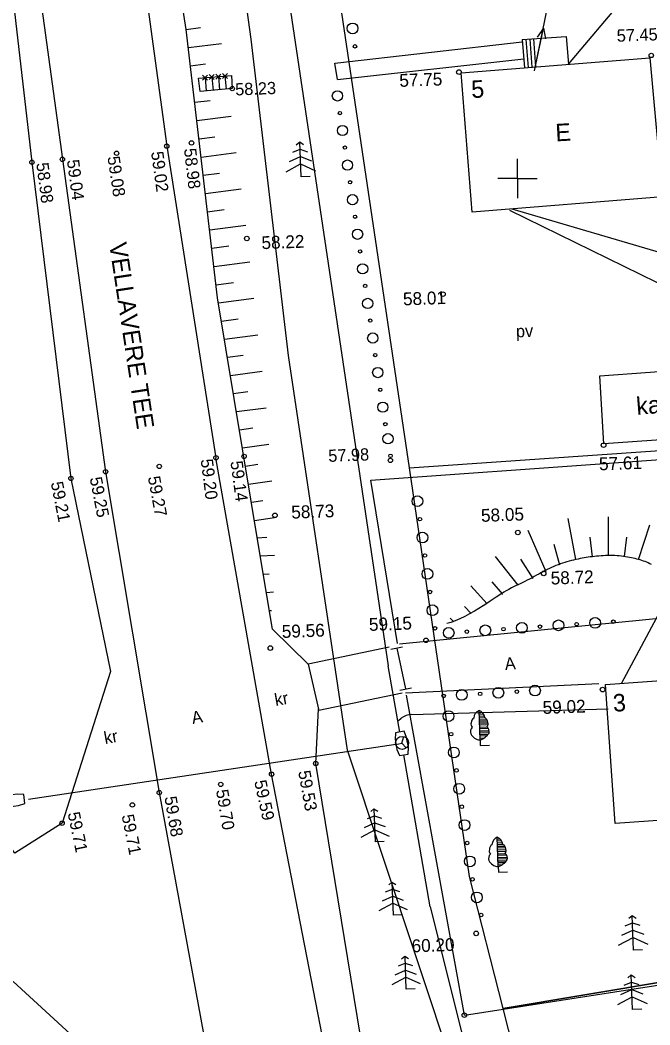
# Model space of a CAD drawing. Extents: x 641449 to 641928, y 6457349 to 6457815.
# Drawn here: x 641521.5 to 641557.6, y 6457651.6 to 6457709.1 of the extents above; entities that cross this region are included whole.
import ezdxf

# ---------------------------------------------------------------- set-up
doc = ezdxf.new("R2010")
doc.units = 0
for name, color, linetype in [('1', 7, 'Continuous'), ('12', 7, 'Continuous'), ('14', 7, 'Continuous'), ('15', 7, 'Continuous'), ('17', 7, 'Continuous'), ('2', 7, 'Continuous'), ('22', 7, 'Continuous'), ('28', 7, 'Continuous'), ('30', 7, 'Continuous'), ('40', 7, 'Continuous'), ('41', 7, 'Continuous'), ('42', 7, 'Continuous'), ('58', 7, 'Continuous'), ('59', 7, 'Continuous'), ('61', 7, 'Continuous'), ('7', 7, 'Continuous'), ('8', 7, 'Continuous')]:
    doc.layers.add(name, color=color, linetype=linetype)

# ---------------------------------------------------------------- blocks, each defined once
blk = doc.blocks.new('BH')
at = {"layer": '8'}
for centre, radius in [((0, 0), 29.3), ((99, 0), 9.59)]:
    blk.add_circle(centre, radius, dxfattribs=at)
blk = doc.blocks.new('BD')
at = {"layer": '8'}
for points in [[(-20, 175), (-1, 190), (20, 175)], [(50, 0), (0, 0), (0, 190)], [(-60, 85), (0, 110), (60, 85)], [(-40, 135), (0, 150), (40, 135)], [(-80, 30), (0, 70), (80, 30)]]:
    blk.add_lwpolyline(points, dxfattribs=at)
blk = doc.blocks.new('BL')
at = {"layer": '8'}
for p, q in [((0, 30), (0, 190)), ((0, 180), (15, 180)), ((0, 171), (22, 171)), ((0, 160), (28, 160)), ((0, 150), (30, 150)), ((0, 140), (40, 140)), ((44, 130), (0, 130)), ((0, 122), (47, 122)), ((46, 110), (0, 110)), ((0, 100), (41, 100)), ((48, 90), (0, 90)), ((0, 80), (52, 80)), ((52, 71), (0, 71)), ((0, 61), (46, 60)), ((35, 50), (0, 50)), ((0, 40), (21, 40)), ((0, 30), (0, 0)), ((0, 0), (50, 0))]:
    blk.add_line(p, q, dxfattribs=at)
for centre, radius, start, end in [((13, 149), 43, 107.592, 178.668), ((-17.9, 145.4), 48.1, 5.541, 68.199), ((-23, 116.4), 23.6, 158.614, 224.006), ((-17.5, 125.5), 27.5, 117.031, 181.042), ((12.5, 122.5), 32.6, 4.399, 57.529), ((25.8, 115.8), 21.2, 311.82, 25.56), ((-18.8, 75), 32.8, 130.365, 197.745), ((5.4, 90.9), 61.2, 205.076, 264.939), ((-27.5, 122.5), 96.5, 286.557, 323.427), ((18.8, 75), 32.8, 342.255, 49.635)]:
    blk.add_arc(centre, radius, start, end, dxfattribs=at)
blk = doc.blocks.new('MP_NOO')
at = {"layer": '12'}
for p, q in [((0.7, 250), (-24.1, 192.6)), ((0, 0), (0.7, 250)), ((0.7, 250), (25.2, 192.5))]:
    blk.add_line(p, q, dxfattribs=at)
blk = doc.blocks.new('KRTRIS')
at = {"layer": '61'}
for q in [(0, 112.5), (-112.5, 0), (112.5, 0), (0, -112.5)]:
    blk.add_line((0, 0), q, dxfattribs=at)

msp = doc.modelspace()

# ---------------------------------------------------------------- linework, layer by layer
at = {"layer": '1'}
for points in [[(641547.419, 6457698.075), (641546.78, 6457706.037), (641557.586, 6457706.903), (641558.31, 6457698.944)], [(641554.955, 6457684.807), (641554.716, 6457688.704), (641562.57, 6457689.275), (641562.866, 6457685.357)], [(641555.591, 6457663.076), (641555.044, 6457671.028), (641566.166, 6457671.837), (641566.764, 6457663.869)]]:
    msp.add_lwpolyline(points, close=True, dxfattribs=at)
at = {"layer": '12'}
msp.add_lwpolyline([(641550.984, 6457706.149), (641553.867, 6457720.213)], dxfattribs=at)
at = {"layer": '14'}
msp.add_line((641549.683, 6457698.255), (641561.172, 6457694.884), dxfattribs=at)
at = {"layer": '15'}
msp.add_line((641549.55, 6457698.179), (641562.909, 6457691.623), dxfattribs=at)
msp.add_lwpolyline([(641555.962, 6457671.095), (641563.588, 6457685.339), (641563.333, 6457690.885)], dxfattribs=at)
at = {"layer": '17'}
for p, q in [((641534.992, 6457723.106), (641542.604, 6457672.11)), ((641552.928, 6457706.53), (641556.824, 6457711.16)), ((641543.266, 6457668.319), (641542.604, 6457672.11)), ((641543.937, 6457669.317), (641555.205, 6457669.645)), ((641543.186, 6457668.979), (641543.354, 6457669.109)), ((641543.036, 6457667.61), (641522.017, 6457664.456)), ((641545.014, 6457658.317), (641543.494, 6457667.014)), ((641545.029, 6457658.247), (641554.544, 6457620.116))]:
    msp.add_line(p, q, dxfattribs=at)
for centre, start, end in [((641543.966, 6457668.318), 91.66676, 127.69077), ((641545.999, 6457658.489), 189.90958, 194.01212)]:
    msp.add_arc(centre, 1, start, end, dxfattribs=at)
at = {"layer": '2'}
for p, q in [((641550.273, 6457707.941), (641550.403, 6457706.327)), ((641550.49, 6457707.956), (641550.62, 6457706.344)), ((641550.708, 6457707.972), (641550.837, 6457706.362)), ((641550.917, 6457707.986), (641551.045, 6457706.379)), ((641531.743, 6457705.73), (641533.639, 6457705.892)), ((641531.981, 6457705.904), (641532.264, 6457705.621)), ((641531.981, 6457705.621), (641532.264, 6457705.904)), ((641532.36, 6457705.936), (641532.643, 6457705.654)), ((641532.36, 6457705.654), (641532.643, 6457705.936)), ((641532.739, 6457705.969), (641533.022, 6457705.686)), ((641532.739, 6457705.686), (641533.022, 6457705.969)), ((641533.118, 6457706.001), (641533.401, 6457705.718)), ((641533.118, 6457705.718), (641533.401, 6457706.001)), ((641533.26, 6457705.86), (641533.332, 6457705.107)), ((641533.639, 6457705.892), (641533.676, 6457705.14)), ((641531.831, 6457704.966), (641531.743, 6457705.73)), ((641532.122, 6457705.763), (641532.191, 6457705)), ((641532.502, 6457705.795), (641532.581, 6457705.037)), ((641532.881, 6457705.827), (641532.948, 6457705.071)), ((641533.676, 6457705.14), (641531.831, 6457704.966))]:
    msp.add_line(p, q, dxfattribs=at)
msp.add_lwpolyline([(641550.273, 6457707.941), (641552.801, 6457708.118), (641552.928, 6457706.53)], dxfattribs=at)
at = {"layer": '22'}
msp.add_lwpolyline([(641557.294, 6457635.151), (641548.361, 6457642.945), (641540.267, 6457667.271), (641536.888, 6457689.864), (641534.761, 6457707.957), (641532.226, 6457726.365), (641527.381, 6457740.521), (641524.453, 6457756.463), (641521.593, 6457773.977)], dxfattribs=at)
at = {"layer": '28'}
for p, q in [((641542.763, 6457673.058), (641543.432, 6457673.192)), ((641543.098, 6457673.125), (641543.601, 6457670.782)), ((641543.271, 6457670.72), (641543.931, 6457670.845)), ((641546.964, 6457652.116), (641543.651, 6457670.436)), ((641546.964, 6457652.116), (641587.357, 6457658.383))]:
    msp.add_line(p, q, dxfattribs=at)
msp.add_lwpolyline([(641543.13, 6457673.374), (641541.617, 6457682.739), (641569.434, 6457684.709), (641569.39, 6457686.655)], dxfattribs=at)
at = {"layer": '30'}
for p, q in [((641539.551, 6457706.597), (641550.284, 6457707.812)), ((641539.708, 6457705.651), (641539.551, 6457706.597)), ((641539.708, 6457705.651), (641550.362, 6457706.842)), ((641543.254, 6457673.359), (641559.66, 6457674.992)), ((641535.985, 6457674.21), (641538.015, 6457672.205)), ((641542.651, 6457673.171), (641538.015, 6457672.205)), ((641538.015, 6457672.205), (641538.637, 6457669.545)), ((641554.656, 6457671.07), (641543.593, 6457670.547)), ((641543.404, 6457670.533), (641538.639, 6457669.54))]:
    msp.add_line(p, q, dxfattribs=at)
for points in [[(641519.13, 6457735.296), (641521.718, 6457717.387), (641523.949, 6457701.09), (641526.427, 6457683.215), (641529.497, 6457664.852), (641532.535, 6457648.349), (641536.22, 6457631.833)], [(641517.567, 6457734.957), (641520.308, 6457717.153), (641522.21, 6457700.922), (641524.442, 6457682.833), (641526.7, 6457671.775), (641523.934, 6457663.101), (641521.232, 6457661.394), (641520.447, 6457662.491), (641513.15, 6457670.497)], [(641526.301, 6457727.728), (641527.706, 6457718.187), (641529.927, 6457701.845), (641532.745, 6457684.013)], [(641542.974, 6457633.319), (641539.099, 6457649.605), (641535.932, 6457665.904), (641532.745, 6457684.013)], [(641544.853, 6457633.849), (641541.201, 6457649.758), (641538.458, 6457666.518), (641538.616, 6457669.637)], [(641513.42, 6457655.764), (641521.131, 6457654.039), (641528.586, 6457647.195), (641533.382, 6457631.432), (641534.76, 6457611.52), (641535.617, 6457601.464), (641537.836, 6457596.784), (641545.855, 6457581.019), (641555.223, 6457563.578), (641565.189, 6457546.317), (641574.809, 6457530.523), (641575.558, 6457529.074)]]:
    msp.add_lwpolyline(points, dxfattribs=at)
at = {"layer": '40'}
msp.add_lwpolyline([(641543.817, 6457683.445), (641538.158, 6457721.548), (641576.908, 6457698.551)], dxfattribs=at)
for points in [[(641549.185, 6457652.496), (641547.257, 6457660.049), (641543.817, 6457683.445), (641577.753, 6457685.784), (641576.908, 6457698.551), (641593.872, 6457688.487), (641587.28, 6457658.876)], [(641575.233, 6457615.337), (641556.407, 6457624.1), (641549.185, 6457652.496), (641587.28, 6457658.876), (641584.853, 6457647.676), (641593.617, 6457644.055), (641587.331, 6457629.857)]]:
    msp.add_lwpolyline(points, close=True, dxfattribs=at)
at = {"layer": '42'}
for p, q in [((641531.867, 6457708.612), (641531.042, 6457708.506)), ((641533.061, 6457707.706), (641531.164, 6457707.462)), ((641532.135, 6457706.528), (641531.286, 6457706.419)), ((641532.403, 6457704.445), (641531.531, 6457704.333)), ((641533.621, 6457703.543), (641531.653, 6457703.289)), ((641532.671, 6457702.361), (641531.776, 6457702.246)), ((641533.901, 6457701.461), (641531.898, 6457701.203)), ((641532.939, 6457700.278), (641532.02, 6457700.16)), ((641534.182, 6457699.379), (641532.142, 6457699.117)), ((641533.207, 6457698.195), (641532.265, 6457698.073)), ((641534.449, 6457697.295), (641532.387, 6457697.03)), ((641533.475, 6457696.111), (641532.509, 6457695.987)), ((641534.682, 6457695.21), (641532.632, 6457694.941)), ((641533.749, 6457694.028), (641532.754, 6457693.898)), ((641534.915, 6457693.123), (641532.891, 6457692.856)), ((641534.023, 6457691.946), (641533.062, 6457691.819)), ((641535.149, 6457691.035), (641533.233, 6457690.783)), ((641534.297, 6457689.863), (641533.403, 6457689.746)), ((641535.383, 6457688.947), (641533.574, 6457688.709)), ((641534.571, 6457687.78), (641533.745, 6457687.672)), ((641535.61, 6457686.858), (641533.916, 6457686.635)), ((641534.845, 6457685.698), (641534.088, 6457685.591)), ((641535.773, 6457684.768), (641534.259, 6457684.554)), ((641535.139, 6457683.618), (641534.429, 6457683.518)), ((641535.937, 6457682.67), (641534.6, 6457682.481)), ((641535.432, 6457681.538), (641534.771, 6457681.445)), ((641536.1, 6457680.572), (641534.942, 6457680.408)), ((641555.201, 6457680.638), (641555.201, 6457678.417)), ((641552.88, 6457680.534), (641553.332, 6457678.183)), ((641557.571, 6457680.146), (641556.912, 6457678.177)), ((641535.656, 6457679.451), (641535.105, 6457679.416)), ((641550.593, 6457679.878), (641551.637, 6457677.503)), ((641554.154, 6457679.465), (641554.283, 6457678.35)), ((641556.248, 6457679.477), (641556.108, 6457678.36)), ((641552.094, 6457679.064), (641552.413, 6457677.882)), ((641536.095, 6457678.426), (641535.278, 6457678.375)), ((641548.72, 6457678.362), (641550.033, 6457676.716)), ((641553.594, 6457678.239), (641553.473, 6457678.214)), ((641553.713, 6457678.262), (641553.594, 6457678.239)), ((641553.83, 6457678.283), (641553.713, 6457678.262)), ((641553.946, 6457678.302), (641553.83, 6457678.283)), ((641554.061, 6457678.32), (641553.946, 6457678.302)), ((641554.176, 6457678.336), (641554.061, 6457678.32)), ((641554.293, 6457678.351), (641554.176, 6457678.336)), ((641554.412, 6457678.364), (641554.293, 6457678.351)), ((641554.534, 6457678.377), (641554.412, 6457678.364)), ((641554.659, 6457678.388), (641554.534, 6457678.377)), ((641554.788, 6457678.398), (641554.659, 6457678.388)), ((641554.918, 6457678.407), (641554.788, 6457678.398)), ((641555.051, 6457678.413), (641554.918, 6457678.407)), ((641555.183, 6457678.417), (641555.051, 6457678.413)), ((641555.316, 6457678.419), (641555.183, 6457678.417)), ((641555.448, 6457678.418), (641555.316, 6457678.419)), ((641555.578, 6457678.413), (641555.448, 6457678.418)), ((641555.705, 6457678.406), (641555.578, 6457678.413)), ((641555.83, 6457678.395), (641555.705, 6457678.406)), ((641555.953, 6457678.381), (641555.83, 6457678.395)), ((641556.073, 6457678.365), (641555.953, 6457678.381)), ((641556.19, 6457678.347), (641556.073, 6457678.365)), ((641556.305, 6457678.328), (641556.19, 6457678.347)), ((641556.417, 6457678.307), (641556.305, 6457678.328)), ((641556.526, 6457678.285), (641556.417, 6457678.307)), ((641556.633, 6457678.263), (641556.526, 6457678.285)), ((641556.738, 6457678.24), (641556.633, 6457678.263)), ((641556.84, 6457678.216), (641556.738, 6457678.24)), ((641550.186, 6457678.206), (641550.877, 6457677.107)), ((641551.837, 6457677.677), (641551.715, 6457677.618)), ((641551.959, 6457677.734), (641551.837, 6457677.677)), ((641552.082, 6457677.788), (641551.959, 6457677.734)), ((641552.206, 6457677.839), (641552.082, 6457677.788)), ((641552.331, 6457677.888), (641552.206, 6457677.839)), ((641552.456, 6457677.934), (641552.331, 6457677.888)), ((641552.583, 6457677.978), (641552.456, 6457677.934)), ((641552.71, 6457678.019), (641552.583, 6457677.978)), ((641552.839, 6457678.057), (641552.71, 6457678.019)), ((641552.967, 6457678.093), (641552.839, 6457678.057)), ((641553.095, 6457678.127), (641552.967, 6457678.093)), ((641553.223, 6457678.158), (641553.095, 6457678.127)), ((641553.349, 6457678.187), (641553.223, 6457678.158)), ((641553.473, 6457678.214), (641553.349, 6457678.187)), ((641556.939, 6457678.191), (641556.84, 6457678.216)), ((641557.037, 6457678.164), (641556.939, 6457678.191)), ((641557.132, 6457678.135), (641557.037, 6457678.164)), ((641557.225, 6457678.104), (641557.132, 6457678.135)), ((641557.317, 6457678.071), (641557.225, 6457678.104)), ((641557.406, 6457678.035), (641557.317, 6457678.071)), ((641557.495, 6457677.995), (641557.406, 6457678.035)), ((641557.584, 6457677.951), (641557.495, 6457677.995)), ((641557.674, 6457677.902), (641557.584, 6457677.951)), ((641535.788, 6457677.354), (641535.455, 6457677.334)), ((641550.839, 6457677.144), (641550.703, 6457677.072)), ((641550.97, 6457677.215), (641550.839, 6457677.144)), ((641551.099, 6457677.286), (641550.97, 6457677.215)), ((641551.224, 6457677.356), (641551.099, 6457677.286)), ((641551.348, 6457677.425), (641551.224, 6457677.356)), ((641551.471, 6457677.492), (641551.348, 6457677.425)), ((641551.593, 6457677.556), (641551.471, 6457677.492)), ((641551.715, 6457677.618), (641551.593, 6457677.556)), ((641547.329, 6457676.674), (641548.269, 6457675.644)), ((641548.529, 6457676.917), (641549.133, 6457676.218)), ((641549.657, 6457676.562), (641549.507, 6457676.483)), ((641549.81, 6457676.638), (641549.657, 6457676.562)), ((641549.963, 6457676.713), (641549.81, 6457676.638)), ((641550.117, 6457676.785), (641549.963, 6457676.713)), ((641550.037, 6457676.711), (641550.046, 6457676.7)), ((641550.269, 6457676.857), (641550.117, 6457676.785)), ((641550.418, 6457676.929), (641550.269, 6457676.857)), ((641550.563, 6457677), (641550.418, 6457676.929)), ((641550.703, 6457677.072), (641550.563, 6457677)), ((641536.04, 6457676.318), (641535.632, 6457676.292)), ((641549.219, 6457676.316), (641549.123, 6457676.254)), ((641549.135, 6457676.216), (641549.149, 6457676.2)), ((641549.361, 6457676.401), (641549.219, 6457676.316)), ((641549.507, 6457676.483), (641549.361, 6457676.401)), ((641546.979, 6457675.5), (641547.348, 6457675.109)), ((641535.919, 6457675.258), (641535.808, 6457675.251)), ((641546.157, 6457674.84), (641546.358, 6457674.629))]:
    msp.add_line(p, q, dxfattribs=at)
for points in [[(641535.985, 6457674.21), (641535.212, 6457678.766), (641532.84, 6457693.168), (641531.041, 6457708.511), (641528.462, 6457725.044)], [(641549.085, 6457676.23), (641549.078, 6457676.225), (641548.935, 6457676.13), (641548.784, 6457676.028), (641548.623, 6457675.918), (641548.448, 6457675.8), (641548.254, 6457675.672), (641548.038, 6457675.534), (641547.797, 6457675.386), (641547.537, 6457675.233), (641547.264, 6457675.08), (641546.987, 6457674.934), (641546.71, 6457674.8), (641546.443, 6457674.684), (641546.19, 6457674.593), (641545.96, 6457674.532)]]:
    msp.add_lwpolyline(points, dxfattribs=at)
at = {"layer": '59'}
for centre, radius in [((641557.666, 6457707.033), 0.125), ((641546.652, 6457706.081), 0.131), ((641533.676, 6457705.14), 0.125), ((641529.927, 6457701.845), 0.125), ((641531.343, 6457702.028), 0.125), ((641527.054, 6457701.436), 0.125), ((641522.21, 6457700.922), 0.125), ((641523.949, 6457701.09), 0.125), ((641534.511, 6457696.558), 0.131), ((641545.74, 6457693.373), 0.131), ((641554.937, 6457684.731), 0.131), ((641532.745, 6457684.013), 0.125), ((641534.357, 6457684.089), 0.125), ((641542.729, 6457683.863), 0.125), ((641529.497, 6457683.517), 0.125), ((641524.442, 6457682.833), 0.125), ((641526.427, 6457683.215), 0.125), ((641536.12, 6457680.72), 0.131), ((641550.024, 6457679.738), 0.131), ((641551.506, 6457677.394), 0.131), ((641544.771, 6457673.563), 0.131), ((641535.857, 6457673.12), 0.131), ((641554.878, 6457670.745), 0.131), ((641538.458, 6457666.518), 0.125), ((641535.932, 6457665.904), 0.125), ((641533.017, 6457665.321), 0.125), ((641529.497, 6457664.852), 0.125), ((641527.956, 6457664.143), 0.125), ((641523.934, 6457663.101), 0.125), ((641547.64, 6457656.792), 0.131), ((641546.964, 6457652.116), 0.125)]:
    msp.add_circle(centre, radius, dxfattribs=at)
at = {"layer": '7'}
for p, q in [((641543.39, 6457667.686), (641543.509, 6457668.054)), ((641543.036, 6457667.61), (641543.39, 6457667.686)), ((641543.39, 6457667.686), (641543.642, 6457667.407))]:
    msp.add_line(p, q, dxfattribs=at)
for points in [[(641543.746, 6457667.059), (641543.758, 6457667.443), (641543.656, 6457668.008), (641543.512, 6457668.363), (641543.016, 6457668.274), (641543.004, 6457667.891), (641543.106, 6457667.325), (641543.251, 6457666.97), (641543.746, 6457667.059)], [(641521.744, 6457664.734), (641521.361, 6457664.765), (641520.791, 6457664.694), (641520.429, 6457664.568), (641520.492, 6457664.068), (641520.874, 6457664.036), (641521.444, 6457664.108), (641521.807, 6457664.234), (641521.744, 6457664.734)]]:
    msp.add_lwpolyline(points, dxfattribs=at)
msp.add_circle((641543.401, 6457667.695), 0.375, dxfattribs=at)

# ---------------------------------------------------------------- block references
at = {"layer": '12', "xscale": 0.01, "yscale": 0.010000000000000002, "rotation": -11.624828381130559}
msp.add_blockref('MP_NOO', (641550.984, 6457706.149), dxfattribs=at)
at = {"layer": '61', "xscale": 0.01, "yscale": 0.01}
msp.add_blockref('KRTRIS', (641550, 6457700), dxfattribs=at)
at = {"layer": '8'}
for name, p, xscale, yscale, rotation in [('BH', (641540.567, 6457708.581), 0.01050295999997849, 0.01050296000000176, -82.22846529954113), ('BH', (641539.697, 6457704.717), 0.010000000000000002, 0.010000000000000002, -81.692502594004), ('BH', (641539.986, 6457702.738), 0.010000000000000002, 0.010000000000000002, -81.692502594004), ('BD', (641537.618, 6457700.089), 0.010502960000001319, 0.01050296000000176, 2.0034099999641692), ('BH', (641540.275, 6457700.759), 0.010000000000000002, 0.010000000000000002, -81.692502594004), ('BH', (641540.564, 6457698.78), 0.010000000000000002, 0.010000000000000002, -81.692502594004), ('BH', (641540.853, 6457696.801), 0.010000000000000002, 0.010000000000000002, -81.692502594004), ('BH', (641541.142, 6457694.822), 0.010000000000000002, 0.010000000000000002, -81.692502594004), ('BH', (641541.431, 6457692.843), 0.010000000000000002, 0.010000000000000002, -81.692502594004), ('BH', (641541.72, 6457690.864), 0.010000000000000002, 0.010000000000000002, -81.692502594004), ('BH', (641542.008, 6457688.885), 0.010000000000000002, 0.010000000000000002, -81.692502594004), ('BH', (641542.297, 6457686.906), 0.010000000000000002, 0.010000000000000002, -81.692502594004), ('BH', (641542.593, 6457685.102), 0.010000000000000002, 0.010000000000000002, -81.692502594004), ('BH', (641544.279, 6457681.527), 0.010502960000011068, 0.010502960000001761, -82.16158289253457), ('BH', (641544.565, 6457679.446), 0.010502960000011068, 0.010502960000001761, -82.16158289253457), ('BH', (641544.852, 6457677.365), 0.010502960000011068, 0.010502960000001761, -82.16158289253457), ('BH', (641545.138, 6457675.284), 0.010502960000011068, 0.010502960000001761, -82.16158289253457), ('BH', (641552.356, 6457674.422), 0.010502959999874053, 0.01050296000000176, 3.880137494241473), ('BH', (641554.452, 6457674.564), 0.010502959999874053, 0.01050296000000176, 3.880137494241473), ('BH', (641546.069, 6457673.995), 0.010502959999874053, 0.01050296000000176, 3.880137494241473), ('BH', (641548.165, 6457674.137), 0.010502959999874053, 0.01050296000000176, 3.880137494241473), ('BH', (641550.261, 6457674.28), 0.010502959999874053, 0.01050296000000176, 3.880137494241473), ('BH', (641546.815, 6457670.442), 0.01050295999997305, 0.01050296000000176, -176.6334997851068), ('BH', (641548.912, 6457670.566), 0.01050295999997305, 0.01050296000000176, -176.6334997851068), ('BH', (641551.009, 6457670.689), 0.01050295999997305, 0.01050296000000176, -176.6334997851068), ('BH', (641546.06, 6457669.227), 0.010502960000014301, 0.01050296000000176, -81.63983247729436), ('BL', (641547.876, 6457667.554), 0.010502960000001319, 0.01050296000000176, 2.0034099999641692), ('BH', (641546.366, 6457667.149), 0.010502960000014301, 0.01050296000000176, -81.63983247729436), ('BH', (641546.671, 6457665.07), 0.010502960000014301, 0.01050296000000176, -81.63983247729436), ('BD', (641541.87, 6457662.03), 0.01, 0.009999999999999998, 2.173409999882874), ('BH', (641546.976, 6457662.992), 0.010502960000014301, 0.01050296000000176, -81.63983247729436), ('BL', (641548.916, 6457660.302), 0.010502960000001319, 0.01050296000000176, 2.0034099999641692), ('BH', (641547.282, 6457660.914), 0.010502960000014301, 0.01050296000000176, -81.63983247729436), ('BD', (641542.903, 6457657.833), 0.01, 0.009999999999999998, 2.173409999882874), ('BH', (641547.682, 6457658.854), 0.010502959999973603, 0.010502960000001756, -76.39066031128725), ('BD', (641556.648, 6457655.829), 0.010502960000001319, 0.01050296000000176, 2.0034099999641692), ('BD', (641543.641, 6457653.595), 0.01, 0.009999999999999998, 2.173409999882874), ('BD', (641556.593, 6457652.431), 0.010502960000001319, 0.01050296000000176, 2.0034099999641692)]:
    msp.add_blockref(name, p, dxfattribs=dict(at, xscale=xscale, yscale=yscale, rotation=rotation))

# ---------------------------------------------------------------- texts
at = {"layer": '1'}
for s, rotation, p in [('5', 3.19062, (641547.383, 6457704.593)), ('E', 3.19062, (641552.203, 6457702.114)), ('kasv', 4.57325, (641556.845, 6457686.464)), ('3', 3.19062, (641555.497, 6457669.478))]:
    msp.add_text(s, height=1, rotation=rotation, dxfattribs=at).set_placement(p)
at = {"layer": '30'}
for s, rotation, p in [('A', 4.87892, (641549.305, 6457671.864)), ('kr', 10.37563, (641536.164, 6457669.804)), ('A', 10.37563, (641531.412, 6457668.773)), ('kr', 10.37563, (641526.398, 6457667.625))]:
    msp.add_text(s, height=0.7, rotation=rotation, dxfattribs=at).set_placement(p)
at = {"layer": '41'}
msp.add_text('pv', height=0.7, rotation=2.17341, dxfattribs=at).set_placement((641549.929, 6457690.897))
at = {"layer": '58'}
msp.add_text('VELLAVERE TEE', height=1, rotation=278.57977, dxfattribs=at).set_placement((641526.624, 6457696.255))
at = {"layer": '59'}
for s, height, rotation, p in [('57.45', 0.7, 2.17341, (641555.702, 6457707.814)), ('57.75', 0.7352, 2.00341, (641543.255, 6457705.235)), ('58.23', 0.7, 2.17341, (641533.855, 6457704.741)), ('59.08', 0.7, 278.56125, (641526.528, 6457701.221)), ('59.02', 0.7, 277.86309, (641529.027, 6457701.5)), ('58.98', 0.7, 276.6194, (641530.908, 6457701.687)), ('58.98', 0.7, 277.42371, (641522.452, 6457700.862)), ('59.04', 0.7, 277.6458, (641524.206, 6457701.032)), ('58.22', 0.7352, 2.00341, (641535.361, 6457695.948)), ('58.01', 0.7352, 2.00341, (641543.464, 6457692.729)), ('57.98', 0.7, 2.17341, (641539.184, 6457683.774)), ('57.61', 0.7352, 2.00341, (641554.686, 6457683.291)), ('59.20', 0.7, 277.26682, (641531.866, 6457683.904)), ('59.14', 0.7, 277.61658, (641533.571, 6457683.791)), ('59.25', 0.7, 280.93092, (641525.511, 6457682.848)), ('59.27', 0.7, 280.37053, (641528.844, 6457682.901)), ('59.21', 0.7, 281.19535, (641523.284, 6457682.581)), ('58.73', 0.7352, 2.00341, (641537.069, 6457680.527)), ('58.05', 0.7352, 2.00341, (641547.93, 6457680.342)), ('58.72', 0.7352, 2.00341, (641551.92, 6457676.755)), ('59.15', 0.7352, 2.00341, (641541.514, 6457674.102)), ('59.56', 0.7352, 2.00341, (641536.524, 6457673.699)), ('59.02', 0.7352, 2.00341, (641551.46, 6457669.351)), ('59.53', 0.7, 280.18295, (641537.448, 6457666.058)), ('59.70', 0.7, 279.52401, (641532.744, 6457664.977)), ('59.59', 0.7, 282.18729, (641534.931, 6457665.491)), ('59.68', 0.7, 279.63903, (641529.79, 6457664.584)), ('59.71', 0.7, 281.81684, (641524.247, 6457663.669)), ('59.71', 0.7, 281.23684, (641527.339, 6457663.537)), ('60.20', 0.7352, 2.00341, (641543.957, 6457655.71))]:
    msp.add_text(s, height=height, rotation=rotation, dxfattribs=at).set_placement(p)

doc.saveas('drawing.dxf')
